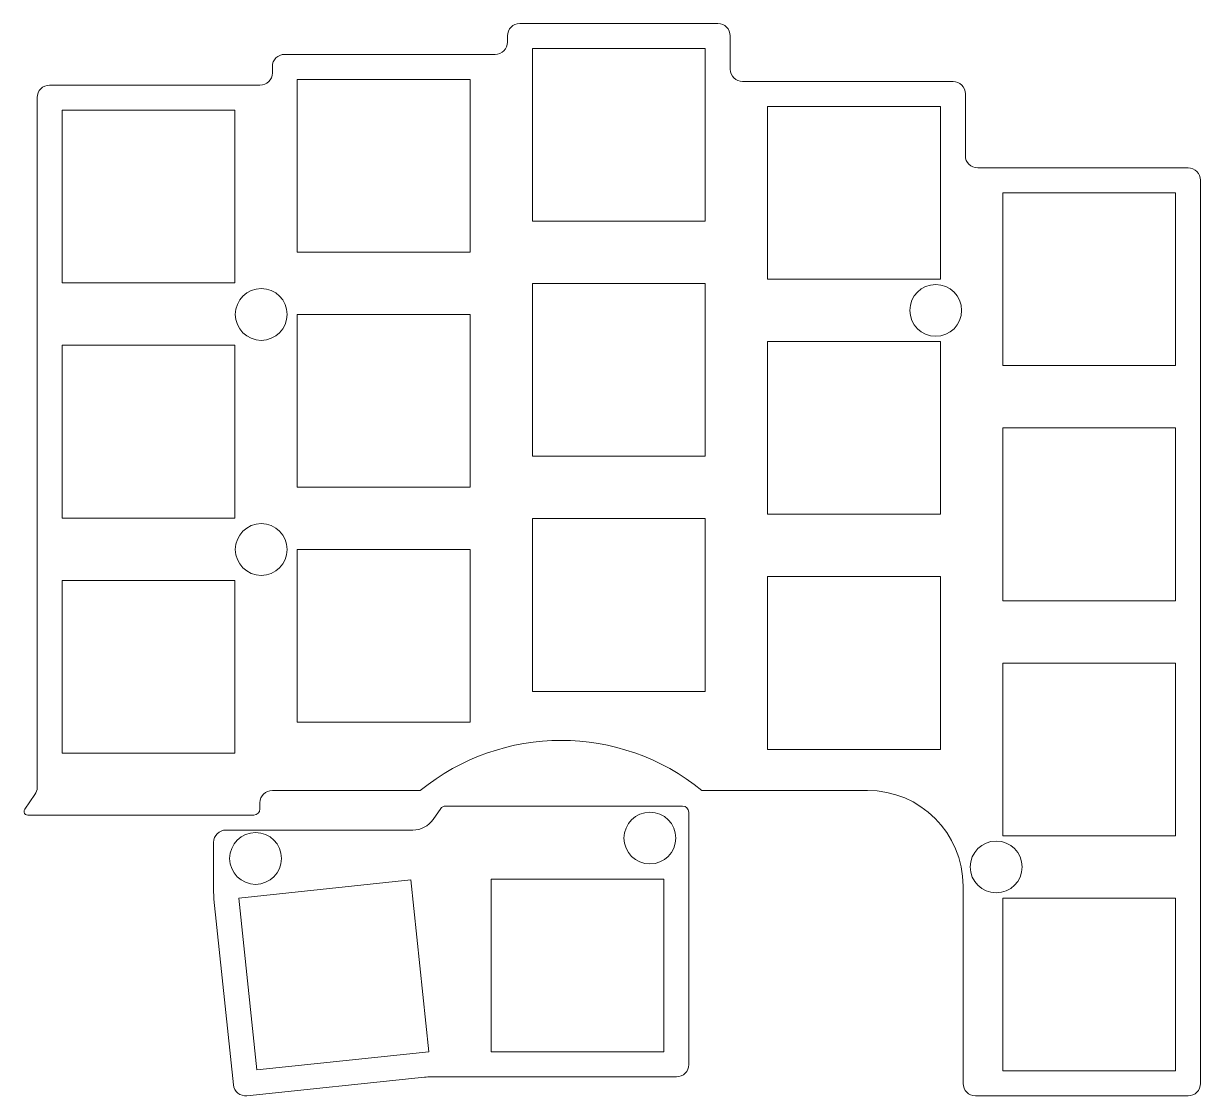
# Model space of a CAD drawing. Header units: millimetres. Extents: x 111.9 to 207.3, y 107.4 to 194.3.
import ezdxf

# ---------------------------------------------------------------- set-up
doc = ezdxf.new("R2010")
doc.units = ezdxf.units.MM
doc.header["$MEASUREMENT"] = 0
doc.layers.get('0').update_dxf_attribs({"lineweight": 0})

# ---------------------------------------------------------------- blocks, each defined once
blk = doc.blocks.new('Block_0')
at = {"color": 18, "lineweight": 5, "true_color": 0x000000}
for p, q in [((145.718, 130.699), (145.099, 129.815)), ((146.127, 130.913), (165.321, 130.913)), ((165.821, 109.963), (165.821, 130.413)), ((128.325, 128.963), (143.461, 128.963)), ((127.325, 123.884), (127.325, 127.963)), ((128.925, 108.322), (127.352, 123.364)), ((130.023, 107.431), (144.411, 108.935)), ((164.821, 108.963), (144.931, 108.963))]:
    blk.add_line(p, q, dxfattribs=at)
for points in [[(130.833, 109.533), (144.756, 110.996), (143.293, 124.919), (129.369, 123.456)], [(149.796, 110.988), (163.796, 110.988), (163.796, 124.988), (149.796, 124.988)]]:
    blk.add_lwpolyline(points, close=True, dxfattribs=at)
for centre in [(162.671, 128.313), (130.721, 126.663)]:
    blk.add_circle(centre, 2.1, dxfattribs=at)
for points in [[(146.127, 130.913), (145.964, 130.913), (145.811, 130.833), (145.718, 130.699)], [(165.821, 130.413), (165.821, 130.689), (165.597, 130.913), (165.321, 130.913)], [(143.461, 128.963), (144.113, 128.963), (144.725, 129.281), (145.099, 129.815)], [(127.325, 123.884), (127.325, 123.711), (127.334, 123.537), (127.352, 123.364)], [(164.821, 108.963), (165.373, 108.963), (165.821, 109.41), (165.821, 109.963)], [(144.931, 108.963), (144.758, 108.963), (144.584, 108.953), (144.411, 108.935)], [(128.925, 108.322), (128.982, 107.772), (129.474, 107.374), (130.023, 107.431)]]:
    blk.add_open_spline(points, degree=3, dxfattribs=at)
blk.add_open_spline([(128.325, 128.963), (127.772, 128.963), (127.325, 128.515), (127.325, 127.963), (127.325, 127.963), (127.325, 127.963), (127.325, 127.963)], degree=3, knots=[0, 0, 0, 0, 1, 1, 1, 2, 2, 2, 2], dxfattribs=at)

msp = doc.modelspace()

# ---------------------------------------------------------------- linework, layer by layer
at = {"color": 18, "lineweight": 5, "true_color": 0x000000}
for p, q in [((152.129, 194.325), (168.179, 194.325)), ((151.129, 192.825), (151.129, 193.325)), ((169.179, 193.325), (169.179, 190.625)), ((133.079, 191.825), (150.129, 191.825)), ((132.079, 190.326), (132.079, 190.825)), ((114.029, 189.326), (131.079, 189.326)), ((170.179, 189.625), (187.229, 189.625)), ((113.029, 188.326), (113.029, 132.409)), ((188.229, 188.625), (188.229, 183.625)), ((189.229, 182.625), (206.279, 182.625)), ((207.279, 181.625), (207.279, 108.426)), ((112.016, 130.648), (112.848, 131.836)), ((132.079, 132.176), (144.068, 132.176)), ((180.297, 132.176), (166.889, 132.176)), ((131.079, 130.676), (131.079, 131.176)), ((112.262, 130.176), (130.579, 130.176)), ((188.047, 111.855), (188.047, 124.426)), ((188.047, 111.855), (188.047, 108.426)), ((206.279, 107.425), (189.047, 107.425))]:
    msp.add_line(p, q, dxfattribs=at)
for points in [[(153.154, 178.301), (167.154, 178.301), (167.154, 192.301), (153.154, 192.301)], [(134.104, 175.801), (148.104, 175.801), (148.104, 189.801), (134.104, 189.801)], [(115.054, 173.301), (129.054, 173.301), (129.054, 187.301), (115.054, 187.301)], [(172.204, 173.601), (186.204, 173.601), (186.204, 187.601), (172.204, 187.601)], [(191.254, 166.601), (205.254, 166.601), (205.254, 180.601), (191.254, 180.601)], [(153.154, 159.251), (167.154, 159.251), (167.154, 173.251), (153.154, 173.251)], [(134.104, 156.751), (148.104, 156.751), (148.104, 170.751), (134.104, 170.751)], [(115.054, 154.251), (129.054, 154.251), (129.054, 168.251), (115.054, 168.251)], [(172.204, 154.551), (186.204, 154.551), (186.204, 168.551), (172.204, 168.551)], [(191.254, 147.551), (205.254, 147.551), (205.254, 161.551), (191.254, 161.551)], [(153.154, 140.201), (167.154, 140.201), (167.154, 154.201), (153.154, 154.201)], [(134.104, 137.701), (148.104, 137.701), (148.104, 151.701), (134.104, 151.701)], [(115.054, 135.201), (129.054, 135.201), (129.054, 149.201), (115.054, 149.201)], [(172.204, 135.501), (186.204, 135.501), (186.204, 149.501), (172.204, 149.501)], [(191.254, 128.501), (205.254, 128.501), (205.254, 142.501), (191.254, 142.501)], [(191.254, 109.451), (205.254, 109.451), (205.254, 123.451), (191.254, 123.451)]]:
    msp.add_lwpolyline(points, close=True, dxfattribs=at)
for centre in [(131.179, 170.751), (185.829, 171.076), (131.179, 151.701), (190.729, 125.976)]:
    msp.add_circle(centre, 2.1, dxfattribs=at)
for points in [[(151.129, 193.325), (151.129, 193.878), (151.576, 194.325), (152.129, 194.325)], [(168.179, 194.325), (168.731, 194.325), (169.179, 193.878), (169.179, 193.325)], [(150.129, 191.825), (150.681, 191.825), (151.129, 192.273), (151.129, 192.825)], [(132.079, 190.825), (132.079, 191.378), (132.526, 191.825), (133.079, 191.825)], [(131.079, 189.326), (131.631, 189.326), (132.079, 189.773), (132.079, 190.326)], [(169.179, 190.625), (169.179, 190.073), (169.626, 189.625), (170.179, 189.625)], [(187.229, 189.625), (187.781, 189.625), (188.229, 189.178), (188.229, 188.625)], [(188.229, 183.625), (188.229, 183.073), (188.676, 182.625), (189.229, 182.625)], [(206.279, 182.625), (206.831, 182.625), (207.279, 182.178), (207.279, 181.625)], [(166.889, 132.176), (160.24, 137.576), (150.717, 137.576), (144.068, 132.176)], [(112.848, 131.836), (112.965, 132.004), (113.029, 132.204), (113.029, 132.409)], [(132.079, 132.176), (131.526, 132.176), (131.079, 131.728), (131.079, 131.176)], [(188.047, 124.426), (188.047, 128.706), (184.578, 132.176), (180.297, 132.176)], [(130.579, 130.176), (130.855, 130.176), (131.079, 130.399), (131.079, 130.676)], [(188.047, 108.426), (188.047, 107.873), (188.495, 107.425), (189.047, 107.425)]]:
    msp.add_open_spline(points, degree=3, dxfattribs=at)
for points in [[(113.029, 188.326), (113.029, 188.326), (113.029, 188.326), (113.029, 188.326), (113.029, 188.878), (113.476, 189.326), (114.029, 189.326)], [(112.016, 130.648), (111.921, 130.512), (111.954, 130.325), (112.09, 130.23), (112.14, 130.194), (112.2, 130.175), (112.262, 130.175)], [(207.279, 108.426), (207.279, 108.426), (207.279, 108.426), (207.279, 108.426), (207.279, 107.873), (206.831, 107.425), (206.279, 107.425)]]:
    msp.add_open_spline(points, degree=3, knots=[0, 0, 0, 0, 1, 1, 1, 2, 2, 2, 2], dxfattribs=at)

# ---------------------------------------------------------------- block references
msp.add_blockref('Block_0', (0, 0))

doc.saveas('drawing.dxf')
